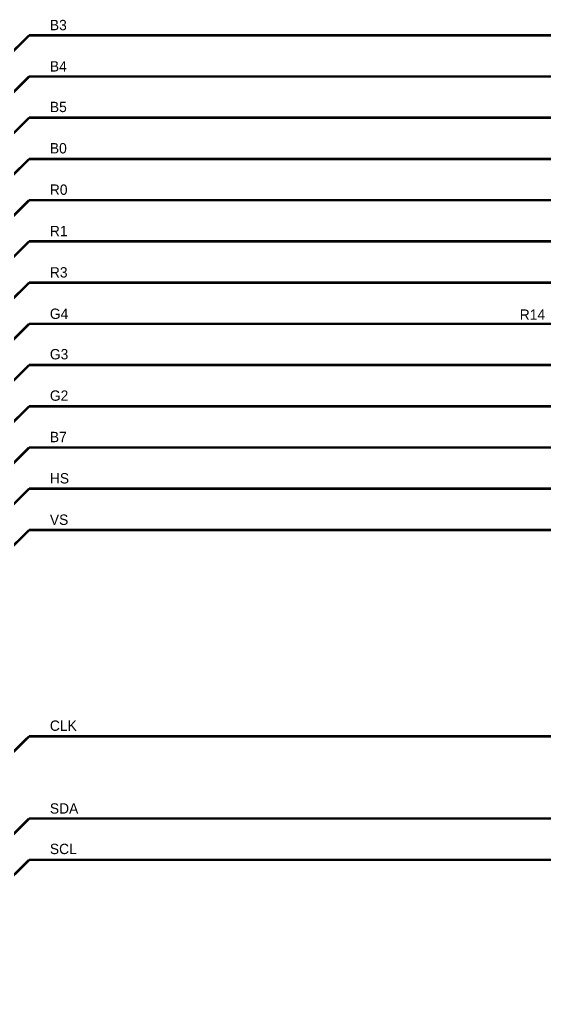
# Model space of a CAD drawing. Header units: inches. Extents: x 0 to 841, y 0 to 594.
# Drawn here: x 491.4 to 555.1, y 334.8 to 454.4 of the extents above; entities that cross this region are included whole.
import ezdxf

# ---------------------------------------------------------------- set-up
doc = ezdxf.new("R2010")
doc.units = ezdxf.units.IN
doc.layers.add('Sheet', color=255, linetype='Continuous')

msp = doc.modelspace()

# ---------------------------------------------------------------- linework, layer by layer
at = {"layer": 'Sheet'}
for points in [[(490.01, 449.99, 0.3, 0.3, 0), (492.52, 452.48, 0.3, 0.3, 0)], [(492.52, 452.48, 0.3, 0.3, 0), (492.52, 452.48, 0.3, 0.3, 0), (557.5, 452.48, 0.3, 0.3, 0)], [(490.01, 444.98, 0.3, 0.3, 0), (492.52, 447.49, 0.3, 0.3, 0)], [(492.52, 447.49, 0.3, 0.3, 0), (492.52, 447.49, 0.3, 0.3, 0), (557.5, 447.49, 0.3, 0.3, 0)], [(490.01, 439.99, 0.3, 0.3, 0), (492.52, 442.49, 0.3, 0.3, 0)], [(492.52, 442.49, 0.3, 0.3, 0), (492.52, 442.49, 0.3, 0.3, 0), (557.5, 442.49, 0.3, 0.3, 0)], [(490.01, 435, 0.3, 0.3, 0), (492.52, 437.48, 0.3, 0.3, 0)], [(492.52, 437.48, 0.3, 0.3, 0), (492.52, 437.48, 0.3, 0.3, 0), (557.5, 437.48, 0.3, 0.3, 0)], [(490.01, 429.98, 0.3, 0.3, 0), (492.52, 432.49, 0.3, 0.3, 0)], [(790.02, 432.49, 0.3, 0.3, 0), (777.5, 432.49, 0.3, 0.3, 0), (777.5, 334.99, 0.3, 0.3, 0), (615.02, 334.99, 0.3, 0.3, 0), (615.02, 377.48, 0.3, 0.3, 0), (615.02, 392.48, 0.3, 0.3, 0), (615.02, 392.48, 0.3, 0.3, 0), (492.52, 392.48, 0.3, 0.3, 0)], [(492.52, 432.49, 0.3, 0.3, 0), (492.52, 432.49, 0.3, 0.3, 0), (557.5, 432.49, 0.3, 0.3, 0)], [(490.01, 424.99, 0.3, 0.3, 0), (492.52, 427.5, 0.3, 0.3, 0)], [(492.52, 427.5, 0.3, 0.3, 0), (492.52, 427.5, 0.3, 0.3, 0), (557.5, 427.5, 0.3, 0.3, 0)], [(490.01, 420, 0.3, 0.3, 0), (492.52, 422.48, 0.3, 0.3, 0)], [(492.52, 422.48, 0.3, 0.3, 0), (492.52, 422.48, 0.3, 0.3, 0), (557.5, 422.48, 0.3, 0.3, 0)], [(490.01, 414.98, 0.3, 0.3, 0), (492.52, 417.49, 0.3, 0.3, 0)], [(492.52, 417.49, 0.3, 0.3, 0), (492.52, 417.49, 0.3, 0.3, 0), (552.51, 417.49, 0.3, 0.3, 0)], [(557.5, 417.49, 0.3, 0.3, 0), (552.51, 417.49, 0.3, 0.3, 0)], [(490.01, 409.99, 0.3, 0.3, 0), (492.52, 412.5, 0.3, 0.3, 0)], [(492.52, 412.5, 0.3, 0.3, 0), (492.52, 412.5, 0.3, 0.3, 0), (552.51, 412.5, 0.3, 0.3, 0)], [(557.5, 412.5, 0.3, 0.3, 0), (552.51, 412.5, 0.3, 0.3, 0)], [(490.01, 405, 0.3, 0.3, 0), (492.52, 407.48, 0.3, 0.3, 0)], [(492.52, 407.48, 0.3, 0.3, 0), (492.52, 407.48, 0.3, 0.3, 0), (552.51, 407.48, 0.3, 0.3, 0)], [(557.5, 407.48, 0.3, 0.3, 0), (552.51, 407.48, 0.3, 0.3, 0)], [(490.01, 399.98, 0.3, 0.3, 0), (492.52, 402.49, 0.3, 0.3, 0)], [(492.52, 402.49, 0.3, 0.3, 0), (492.52, 402.49, 0.3, 0.3, 0), (552.51, 402.49, 0.3, 0.3, 0)], [(557.5, 402.49, 0.3, 0.3, 0), (552.51, 402.49, 0.3, 0.3, 0)], [(490.01, 394.99, 0.3, 0.3, 0), (492.52, 397.5, 0.3, 0.3, 0)], [(620.01, 397.5, 0.3, 0.3, 0), (610, 397.5, 0.3, 0.3, 0), (492.52, 397.5, 0.3, 0.3, 0)], [(490.01, 390, 0.3, 0.3, 0), (492.52, 392.48, 0.3, 0.3, 0)], [(490.01, 364.99, 0.3, 0.3, 0), (492.52, 367.47, 0.3, 0.3, 0)], [(492.52, 367.47, 0.3, 0.3, 0), (492.52, 367.47, 0.3, 0.3, 0), (580, 367.47, 0.3, 0.3, 0), (580, 367.47, 0.3, 0.3, 0)], [(492.52, 357.49, 0.3, 0.3, 0), (490.01, 354.98, 0.3, 0.3, 0)], [(620.01, 357.49, 0.3, 0.3, 0), (600.02, 357.49, 0.3, 0.3, 0), (492.52, 357.49, 0.3, 0.3, 0), (492.52, 357.49, 0.3, 0.3, 0)], [(492.52, 352.48, 0.3, 0.3, 0), (490.01, 349.99, 0.3, 0.3, 0)], [(620.01, 352.48, 0.3, 0.3, 0), (605.01, 352.48, 0.3, 0.3, 0), (492.52, 352.48, 0.3, 0.3, 0), (492.52, 352.48, 0.3, 0.3, 0)]]:
    msp.add_lwpolyline(points, format="xyseb", dxfattribs=at)

# ---------------------------------------------------------------- texts
for s, p in [('B3', (495.03, 453.1)), ('B4', (495.03, 448.09)), ('B5', (495.03, 443.17)), ('B0', (495.03, 438.16)), ('R0', (495.03, 433.14)), ('R1', (495.03, 428.12)), ('R3', (495.03, 423.11)), ('G4', (495.03, 418.09)), ('R14', (551.99, 417.98)), ('G3', (495.03, 413.18)), ('G2', (495.03, 408.16)), ('B7', (495.03, 403.14)), ('HS', (495.03, 398.13)), ('VS', (495.03, 393.11)), ('CLK', (495.03, 368.13)), ('SDA', (495.03, 358.09)), ('SCL', (495.03, 353.18))]:
    msp.add_text(s, height=1.254, dxfattribs=at).set_placement(p)

doc.saveas('drawing.dxf')
